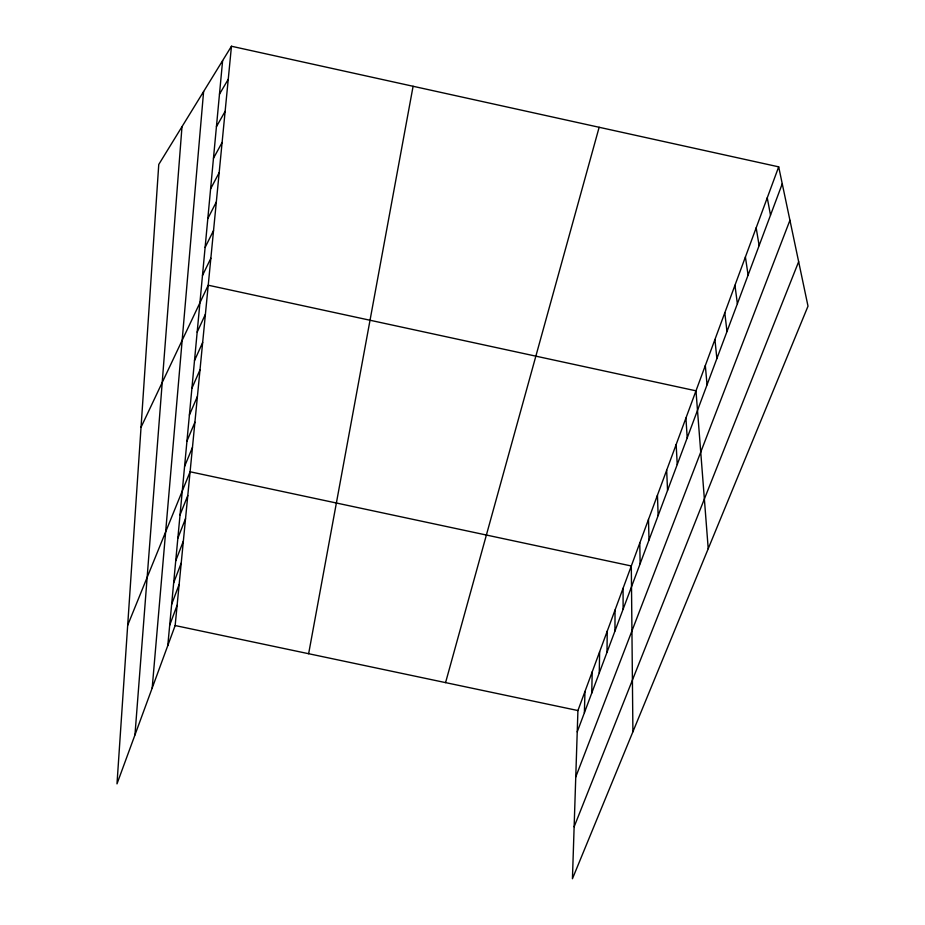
<?xml version="1.0" encoding="UTF-8"?>
<svg xmlns="http://www.w3.org/2000/svg" width="925" height="925" viewBox="0 0 925 925"><rect width="100%" height="100%" fill="white"/><g stroke="black" fill="none" stroke-linecap="round" stroke-linejoin="round"><path stroke-width="1.39" d="M614.952 631.035L615.044 610.038M607.008 652.275L607.228 631.185M599.261 672.961L599.62 651.801M591.734 693.114L592.208 671.885M584.392 712.736L584.97 691.461M778.688 166.847L577.928 710.55L572.436 878.75L808.011 306.163L778.688 166.847L231.458 46.25L158.765 164.453L116.989 783.868L175.149 625.543L231.458 46.25M134.958 734.924L181.994 126.679M152.186 688.038L203.604 91.54M167.783 645.604L222.624 60.599M308.638 653.721L413.093 86.279M445.572 682.615L599.146 127.28M169.691 625.231L177.114 605.262M577.235 731.872L782.249 183.786M171.645 604.326L179.138 584.438M173.657 582.866L181.219 563.082M575.755 776.977L789.938 220.277M175.727 560.827L183.347 541.16M177.854 538.188L185.532 518.659M574.136 826.788L798.657 261.694M180.028 514.924L187.787 495.534M127.685 625.254L190.099 471.773L631.312 565.984L632.908 731.791M184.584 466.408L192.469 447.353M186.954 441.098L194.909 422.251M189.394 415.059L197.418 396.409M191.914 388.234L200.008 369.827M194.504 360.611L202.667 342.458M197.175 332.133L205.408 314.269M141.028 427.292L208.229 285.212L695.982 390.824L708.226 548.698M202.483 275.511L210.842 258.26M205.107 247.461L213.536 230.533M207.813 218.601L216.311 202.02M210.599 188.873L219.167 172.674M213.478 158.256L222.104 142.473M216.427 126.702L225.122 111.358M219.479 94.165L228.244 79.296M175.149 625.543L577.928 710.55M767.253 197.8L770.513 215.155M756.164 227.827L759.136 245.588M745.4 256.977L748.094 275.095M734.947 285.293L737.375 303.735M724.795 312.8L726.981 331.555M714.921 339.533L716.875 358.576M705.324 365.537L707.047 384.835M685.922 418.077L687.217 437.86M676.152 444.543L677.239 464.535M666.659 470.235L667.549 490.423M657.444 495.199L658.149 515.56M648.483 519.457L649.015 539.98M639.776 543.044L640.135 563.707M623.068 588.3L623.115 609.205"/></g></svg>
